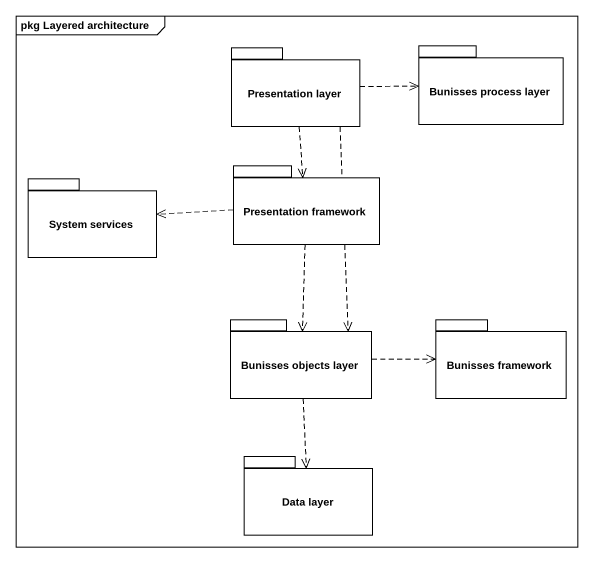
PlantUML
@startuml
mainframe pkg Layered architecture
package "Presentation layer" as Presentation_layer {
}
package "Bunisses process layer" as Bunisses_process_layer {
}
package "Presentation framework" as Presentation_framework {
}
package "System services" as System_services {
}
package "Bunisses objects layer" as Bunisses_objects_layer {
}
package "Bunisses framework" as Bunisses_framework {
}
package "Data layer" as Data_layer {
}
Presentation_layer .right.> Bunisses_process_layer
Presentation_layer ..> Presentation_framework
Presentation_layer ..> Bunisses_objects_layer
Presentation_framework .left.> System_services
Presentation_framework ..> Bunisses_objects_layer
Bunisses_objects_layer .right.> Bunisses_framework
Bunisses_objects_layer ..> Data_layer
@enduml
